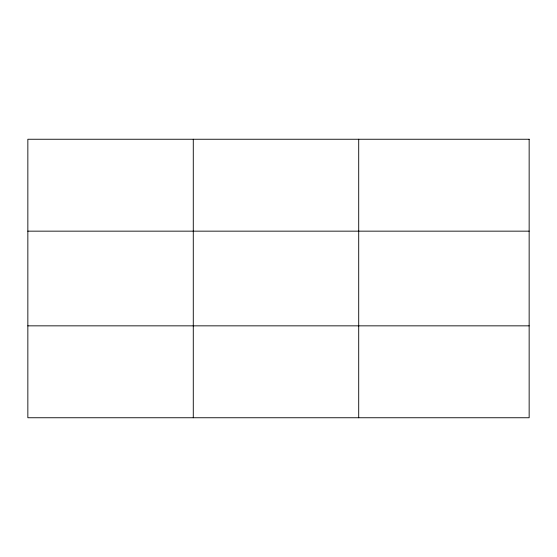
<?xml version="1.0" encoding="UTF-8"?>
<svg xmlns="http://www.w3.org/2000/svg" width="557" height="557" viewBox="0 0 557 557"><rect width="100%" height="100%" fill="white"/><g stroke="black" fill="none" stroke-linecap="round" stroke-linejoin="round"><path stroke-width="0.84" d="M193.279 417.75L193.279 139.25M358.708 417.75L358.708 139.25M27.85 231.155L529.15 231.155M27.85 325.845L529.15 325.845M529.15 139.25L27.85 139.25L27.85 417.75L529.15 417.75L529.15 139.25"/></g></svg>
